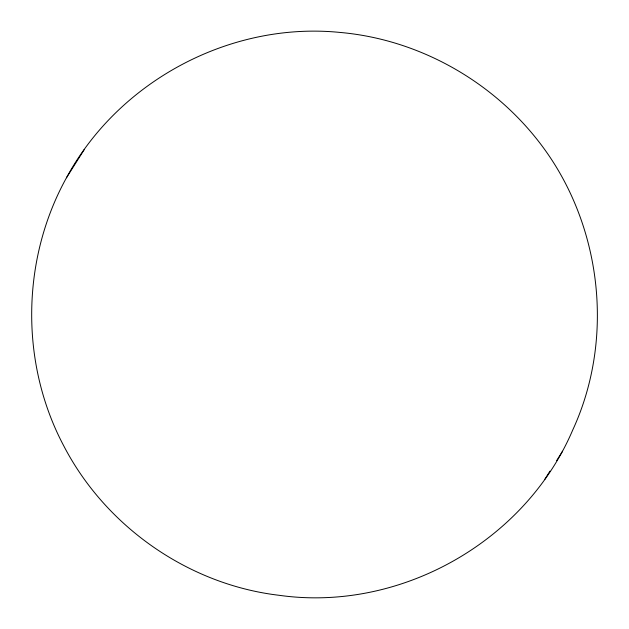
<?xml version="1.0" encoding="UTF-8"?>
<svg xmlns="http://www.w3.org/2000/svg" width="629" height="629" viewBox="0 0 629 629"><rect width="100%" height="100%" fill="white"/><g stroke="black" fill="none" stroke-linecap="round" stroke-linejoin="round"><path stroke-width="0.94" d="M66.47 177.763C21.205 259.525 19.916 363.31 63.788 445.922C105.743 526.764 188.661 584.648 279.213 595.309C399.627 612.308 524.979 542.041 572.736 430C612.229 344.385 603.368 239.822 552.411 160.835C505.732 88.673 425.448 39.871 339.754 32.409C230.324 21.528 118.708 81.015 66.47 177.763L84.325 149.474M544.675 479.526L549.935 471.152M556.673 460.562L562.53 451.237"/></g></svg>
